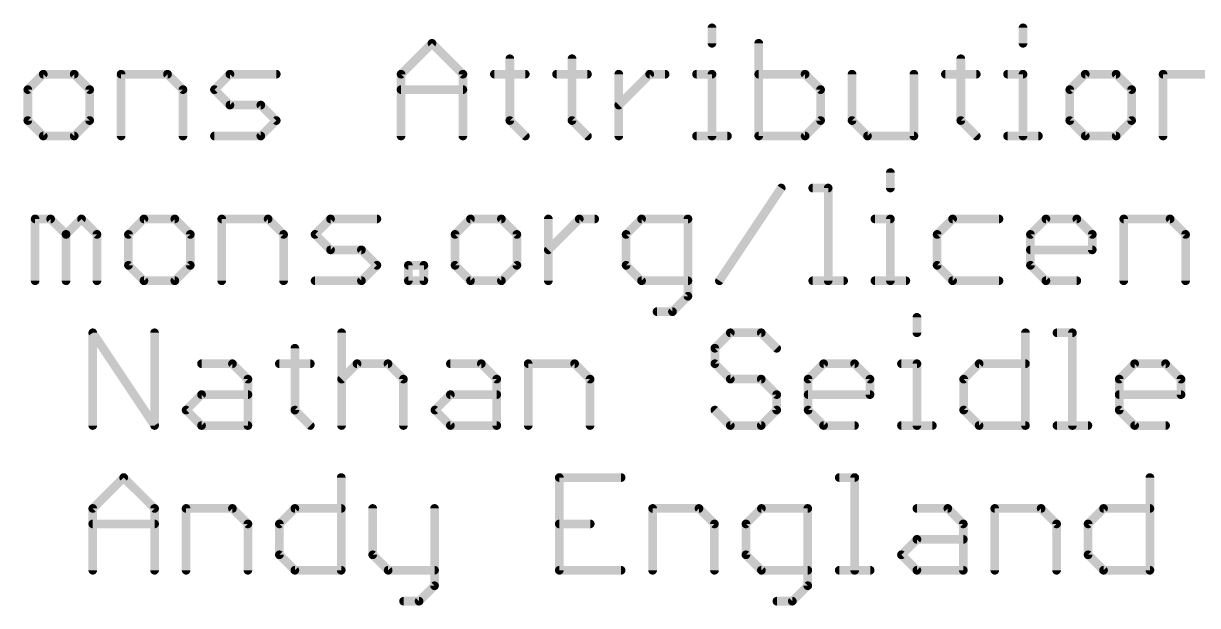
# Model space of a CAD drawing. Extents: x -41 to 66, y -21 to 32.
# Drawn here: x 9.02 to 29.62, y -20.86 to -10.65 of the extents above; entities that cross this region are included whole.
import ezdxf

# ---------------------------------------------------------------- set-up
doc = ezdxf.new("R2010")
doc.units = 0
doc.layers.add('51', color=53, linetype='CONTINUOUS')

msp = doc.modelspace()

# ---------------------------------------------------------------- linework, layer by layer
at = {"layer": '51', "const_width": 0.1524}
for points in [[(21.1007, -10.7256), (21.1007, -10.9968)], [(26.5579, -10.7256), (26.5579, -10.9968)], [(15.6452, -11.5391), (16.1876, -10.9968)], [(16.1876, -10.9968), (16.7299, -11.5391)], [(21.921, -10.9968), (21.921, -12.6238)], [(17.5536, -11.268), (17.5536, -12.3526)], [(18.645, -11.268), (18.645, -12.3526)], [(25.4665, -11.268), (25.4665, -12.3526)], [(9.3678, -11.5391), (9.0966, -11.8103)], [(9.9101, -11.5391), (9.3678, -11.5391)], [(10.1813, -11.8103), (9.9101, -11.5391)], [(10.7338, -12.6238), (10.7338, -11.5391)], [(10.7338, -11.5391), (11.5473, -11.5391)], [(11.5473, -11.5391), (11.8184, -11.8103)], [(12.3709, -11.8103), (12.6421, -11.5391)], [(12.6421, -11.5391), (13.4556, -11.5391)], [(15.6452, -12.6238), (15.6452, -11.5391)], [(16.7299, -11.5391), (16.7299, -12.6238)], [(17.2824, -11.5391), (17.8247, -11.5391)], [(18.3738, -11.5391), (18.9162, -11.5391)], [(19.4653, -12.6238), (19.4653, -11.5391)], [(19.4653, -12.0815), (20.0076, -11.5391)], [(20.0076, -11.5391), (20.2788, -11.5391)], [(20.8296, -11.5391), (21.1007, -11.5391)], [(21.1007, -11.5391), (21.1007, -12.6238)], [(22.7345, -11.5391), (21.921, -11.5391)], [(23.0057, -11.8103), (22.7345, -11.5391)], [(23.5582, -11.5391), (23.5582, -12.3526)], [(24.6428, -12.6238), (24.6428, -11.5391)], [(25.1953, -11.5391), (25.7376, -11.5391)], [(26.2867, -11.5391), (26.5579, -11.5391)], [(26.5579, -11.5391), (26.5579, -12.6238)], [(27.6493, -11.5391), (27.3782, -11.8103)], [(28.1917, -11.5391), (27.6493, -11.5391)], [(28.4628, -11.8103), (28.1917, -11.5391)], [(29.0153, -12.6238), (29.0153, -11.5391)], [(29.0153, -11.5391), (29.8288, -11.5391)], [(9.0966, -11.8103), (9.0966, -12.3526)], [(10.1813, -12.3526), (10.1813, -11.8103)], [(11.8184, -11.8103), (11.8184, -12.6238)], [(12.6421, -12.0815), (12.3709, -11.8103)], [(15.6452, -11.8103), (16.7299, -11.8103)], [(23.0057, -12.3526), (23.0057, -11.8103)], [(27.3782, -11.8103), (27.3782, -12.3526)], [(28.4628, -12.3526), (28.4628, -11.8103)], [(13.1844, -12.0815), (12.6421, -12.0815)], [(13.4556, -12.3526), (13.1844, -12.0815)], [(9.0966, -12.3526), (9.3678, -12.6238)], [(9.9101, -12.6238), (10.1813, -12.3526)], [(13.1844, -12.6238), (13.4556, -12.3526)], [(17.5536, -12.3526), (17.8247, -12.6238)], [(18.645, -12.3526), (18.9162, -12.6238)], [(22.7345, -12.6238), (23.0057, -12.3526)], [(23.5582, -12.3526), (23.8293, -12.6238)], [(25.4665, -12.3526), (25.7376, -12.6238)], [(27.3782, -12.3526), (27.6493, -12.6238)], [(28.1917, -12.6238), (28.4628, -12.3526)], [(9.3678, -12.6238), (9.9101, -12.6238)], [(12.3709, -12.6238), (13.1844, -12.6238)], [(20.8296, -12.6238), (21.3719, -12.6238)], [(21.921, -12.6238), (22.7345, -12.6238)], [(23.8293, -12.6238), (24.6428, -12.6238)], [(26.2867, -12.6238), (26.8291, -12.6238)], [(27.6493, -12.6238), (28.1917, -12.6238)], [(24.2306, -13.2656), (24.2306, -13.5368)], [(21.2308, -15.1638), (22.3155, -13.5368)], [(22.868, -13.5368), (23.1391, -13.5368)], [(23.1391, -13.5368), (23.1391, -15.1638)], [(9.225, -15.1638), (9.225, -14.0791)], [(9.225, -14.0791), (9.4962, -14.0791)], [(9.4962, -14.0791), (9.7673, -14.3503)], [(9.7673, -14.3503), (10.0385, -14.0791)], [(10.0385, -14.0791), (10.3097, -14.3503)], [(11.1333, -14.0791), (10.8622, -14.3503)], [(11.6757, -14.0791), (11.1333, -14.0791)], [(11.9468, -14.3503), (11.6757, -14.0791)], [(12.4993, -15.1638), (12.4993, -14.0791)], [(12.4993, -14.0791), (13.3128, -14.0791)], [(13.3128, -14.0791), (13.584, -14.3503)], [(14.1365, -14.3503), (14.4076, -14.0791)], [(14.4076, -14.0791), (15.2211, -14.0791)], [(16.8634, -14.0791), (16.5922, -14.3503)], [(17.4057, -14.0791), (16.8634, -14.0791)], [(17.6769, -14.3503), (17.4057, -14.0791)], [(18.2294, -15.1638), (18.2294, -14.0791)], [(18.2294, -14.6215), (18.7717, -14.0791)], [(18.7717, -14.0791), (19.0429, -14.0791)], [(19.8648, -14.0791), (19.5937, -14.3503)], [(20.6783, -14.0791), (19.8648, -14.0791)], [(20.6783, -15.435), (20.6783, -14.0791)], [(23.9594, -14.0791), (24.2306, -14.0791)], [(24.2306, -14.0791), (24.2306, -15.1638)], [(25.322, -14.0791), (25.0509, -14.3503)], [(26.1355, -14.0791), (25.322, -14.0791)], [(26.688, -14.3503), (26.9592, -14.0791)], [(26.9592, -14.0791), (27.5015, -14.0791)], [(27.5015, -14.0791), (27.7727, -14.3503)], [(28.3252, -15.1638), (28.3252, -14.0791)], [(28.3252, -14.0791), (29.1387, -14.0791)], [(29.1387, -14.0791), (29.4098, -14.3503)], [(9.7673, -14.3503), (9.7673, -15.1638)], [(10.3097, -14.3503), (10.3097, -15.1638)], [(10.8622, -14.3503), (10.8622, -14.8926)], [(11.9468, -14.8926), (11.9468, -14.3503)], [(13.584, -14.3503), (13.584, -15.1638)], [(14.4076, -14.6215), (14.1365, -14.3503)], [(16.5922, -14.3503), (16.5922, -14.8926)], [(17.6769, -14.8926), (17.6769, -14.3503)], [(19.5937, -14.3503), (19.5937, -14.8926)], [(25.0509, -14.3503), (25.0509, -14.8926)], [(26.688, -14.8926), (26.688, -14.3503)], [(27.7727, -14.3503), (27.7727, -14.6215)], [(29.4098, -14.3503), (29.4098, -15.1638)], [(14.95, -14.6215), (14.4076, -14.6215)], [(15.2211, -14.8926), (14.95, -14.6215)], [(27.7727, -14.6215), (26.688, -14.6215)], [(10.8622, -14.8926), (11.1333, -15.1638)], [(11.6757, -15.1638), (11.9468, -14.8926)], [(14.95, -15.1638), (15.2211, -14.8926)], [(15.7736, -15.1638), (15.7736, -14.8926)], [(15.7736, -14.8926), (16.0448, -14.8926)], [(16.0448, -14.8926), (16.0448, -15.1638)], [(16.5922, -14.8926), (16.8634, -15.1638)], [(17.4057, -15.1638), (17.6769, -14.8926)], [(19.5937, -14.8926), (19.8648, -15.1638)], [(25.0509, -14.8926), (25.322, -15.1638)], [(26.9592, -15.1638), (26.688, -14.8926)], [(11.1333, -15.1638), (11.6757, -15.1638)], [(14.1365, -15.1638), (14.95, -15.1638)], [(16.0448, -15.1638), (15.7736, -15.1638)], [(16.8634, -15.1638), (17.4057, -15.1638)], [(19.8648, -15.1638), (20.6783, -15.1638)], [(22.868, -15.1638), (23.4103, -15.1638)], [(23.9594, -15.1638), (24.5017, -15.1638)], [(25.322, -15.1638), (26.1355, -15.1638)], [(27.5015, -15.1638), (26.9592, -15.1638)], [(20.4072, -15.7061), (20.6783, -15.435)], [(20.136, -15.7061), (20.4072, -15.7061)], [(24.696, -15.8056), (24.696, -16.0768)], [(10.2362, -17.7038), (10.2362, -16.0768)], [(10.2362, -16.0768), (11.3209, -17.7038)], [(11.3209, -17.7038), (11.3209, -16.0768)], [(14.602, -16.0768), (14.602, -17.7038)], [(21.4217, -16.0768), (21.1506, -16.348)], [(21.9641, -16.0768), (21.4217, -16.0768)], [(22.2352, -16.348), (21.9641, -16.0768)], [(26.601, -16.0768), (26.601, -17.7038)], [(27.1535, -16.0768), (27.4246, -16.0768)], [(27.4246, -16.0768), (27.4246, -17.7038)], [(13.7817, -16.348), (13.7817, -17.4326)], [(21.1506, -16.348), (21.1506, -16.6191)], [(12.1445, -16.6191), (12.6868, -16.6191)], [(12.6868, -16.6191), (12.958, -16.8903)], [(13.5105, -16.6191), (14.0528, -16.6191)], [(14.602, -16.8903), (14.8731, -16.6191)], [(14.8731, -16.6191), (15.4154, -16.6191)], [(15.4154, -16.6191), (15.6866, -16.8903)], [(16.5103, -16.6191), (17.0526, -16.6191)], [(17.0526, -16.6191), (17.3238, -16.8903)], [(17.8763, -17.7038), (17.8763, -16.6191)], [(17.8763, -16.6191), (18.6898, -16.6191)], [(18.6898, -16.6191), (18.9609, -16.8903)], [(21.1506, -16.6191), (21.4217, -16.8903)], [(22.7877, -16.8903), (23.0589, -16.6191)], [(23.0589, -16.6191), (23.6012, -16.6191)], [(23.6012, -16.6191), (23.8724, -16.8903)], [(24.4249, -16.6191), (24.696, -16.6191)], [(24.696, -16.6191), (24.696, -17.7038)], [(25.5163, -16.8903), (25.7875, -16.6191)], [(25.7875, -16.6191), (26.601, -16.6191)], [(28.2449, -16.8903), (28.5161, -16.6191)], [(28.5161, -16.6191), (29.0584, -16.6191)], [(29.0584, -16.6191), (29.3296, -16.8903)], [(12.958, -16.8903), (12.958, -17.7038)], [(15.6866, -16.8903), (15.6866, -17.7038)], [(17.3238, -16.8903), (17.3238, -17.7038)], [(18.9609, -16.8903), (18.9609, -17.7038)], [(21.4217, -16.8903), (21.9641, -16.8903)], [(21.9641, -16.8903), (22.2352, -17.1615)], [(22.7877, -17.4326), (22.7877, -16.8903)], [(23.8724, -16.8903), (23.8724, -17.1615)], [(25.5163, -17.4326), (25.5163, -16.8903)], [(28.2449, -17.4326), (28.2449, -16.8903)], [(29.3296, -16.8903), (29.3296, -17.1615)], [(11.8734, -17.4326), (12.1445, -17.1615)], [(12.1445, -17.1615), (12.958, -17.1615)], [(16.2391, -17.4326), (16.5103, -17.1615)], [(16.5103, -17.1615), (17.3238, -17.1615)], [(22.2352, -17.1615), (22.2352, -17.4326)], [(23.8724, -17.1615), (22.7877, -17.1615)], [(29.3296, -17.1615), (28.2449, -17.1615)], [(12.1445, -17.7038), (11.8734, -17.4326)], [(13.7817, -17.4326), (14.0528, -17.7038)], [(16.5103, -17.7038), (16.2391, -17.4326)], [(21.4217, -17.7038), (21.1506, -17.4326)], [(22.2352, -17.4326), (21.9641, -17.7038)], [(23.0589, -17.7038), (22.7877, -17.4326)], [(25.7875, -17.7038), (25.5163, -17.4326)], [(28.5161, -17.7038), (28.2449, -17.4326)], [(12.958, -17.7038), (12.1445, -17.7038)], [(17.3238, -17.7038), (16.5103, -17.7038)], [(21.9641, -17.7038), (21.4217, -17.7038)], [(23.6012, -17.7038), (23.0589, -17.7038)], [(24.4249, -17.7038), (24.9672, -17.7038)], [(26.601, -17.7038), (25.7875, -17.7038)], [(27.1535, -17.7038), (27.6958, -17.7038)], [(29.0584, -17.7038), (28.5161, -17.7038)], [(10.2362, -19.1591), (10.7785, -18.6168)], [(10.7785, -18.6168), (11.3209, -19.1591)], [(14.5952, -18.6168), (14.5952, -20.2438)], [(19.5066, -18.6168), (18.422, -18.6168)], [(18.422, -18.6168), (18.422, -20.2438)], [(23.3335, -18.6168), (23.6046, -18.6168)], [(23.6046, -18.6168), (23.6046, -20.2438)], [(28.7839, -18.6168), (28.7839, -20.2438)], [(10.2362, -20.2438), (10.2362, -19.1591)], [(11.3209, -19.1591), (11.3209, -20.2438)], [(11.8734, -20.2438), (11.8734, -19.1591)], [(11.8734, -19.1591), (12.6868, -19.1591)], [(12.6868, -19.1591), (12.958, -19.4303)], [(13.5105, -19.4303), (13.7817, -19.1591)], [(13.7817, -19.1591), (14.5952, -19.1591)], [(15.1477, -19.1591), (15.1477, -19.9726)], [(16.2323, -19.1591), (16.2323, -20.515)], [(20.0591, -20.2438), (20.0591, -19.1591)], [(20.0591, -19.1591), (20.8726, -19.1591)], [(20.8726, -19.1591), (21.1438, -19.4303)], [(21.9675, -19.1591), (21.6963, -19.4303)], [(22.781, -19.1591), (21.9675, -19.1591)], [(22.781, -20.515), (22.781, -19.1591)], [(24.696, -19.1591), (25.2384, -19.1591)], [(25.2384, -19.1591), (25.5095, -19.4303)], [(26.062, -20.2438), (26.062, -19.1591)], [(26.062, -19.1591), (26.8755, -19.1591)], [(26.8755, -19.1591), (27.1467, -19.4303)], [(27.6992, -19.4303), (27.9704, -19.1591)], [(27.9704, -19.1591), (28.7839, -19.1591)], [(10.2362, -19.4303), (11.3209, -19.4303)], [(12.958, -19.4303), (12.958, -20.2438)], [(13.5105, -19.9726), (13.5105, -19.4303)], [(18.422, -19.4303), (18.9643, -19.4303)], [(21.1438, -19.4303), (21.1438, -20.2438)], [(21.6963, -19.4303), (21.6963, -19.9726)], [(25.5095, -19.4303), (25.5095, -20.2438)], [(27.1467, -19.4303), (27.1467, -20.2438)], [(27.6992, -19.9726), (27.6992, -19.4303)], [(24.4249, -19.9726), (24.696, -19.7015)], [(24.696, -19.7015), (25.5095, -19.7015)], [(13.7817, -20.2438), (13.5105, -19.9726)], [(15.1477, -19.9726), (15.4188, -20.2438)], [(21.6963, -19.9726), (21.9675, -20.2438)], [(24.696, -20.2438), (24.4249, -19.9726)], [(27.9704, -20.2438), (27.6992, -19.9726)], [(14.5952, -20.2438), (13.7817, -20.2438)], [(15.4188, -20.2438), (16.2323, -20.2438)], [(18.422, -20.2438), (19.5066, -20.2438)], [(21.9675, -20.2438), (22.781, -20.2438)], [(23.3335, -20.2438), (23.8758, -20.2438)], [(25.5095, -20.2438), (24.696, -20.2438)], [(28.7839, -20.2438), (27.9704, -20.2438)], [(16.2323, -20.515), (15.9612, -20.7861)], [(22.5098, -20.7861), (22.781, -20.515)], [(15.9612, -20.7861), (15.69, -20.7861)], [(22.2386, -20.7861), (22.5098, -20.7861)]]:
    msp.add_lwpolyline(points, dxfattribs=at)
at = {"layer": '51', "const_width": 0.0762}
for points in [[(21.1388, -10.7256, 1), (21.0626, -10.7256)], [(26.596, -10.7256, 1), (26.5198, -10.7256)], [(16.2145, -10.9699, 1), (16.1606, -11.0238)], [(16.2145, -11.0238, 1), (16.1606, -10.9699)], [(21.0626, -10.9968, 1), (21.1388, -10.9968)], [(21.9591, -10.9968, 1), (21.8829, -10.9968)], [(26.5198, -10.9968, 1), (26.596, -10.9968)], [(17.5917, -11.268, 1), (17.5155, -11.268)], [(18.6831, -11.268, 1), (18.6069, -11.268)], [(25.5046, -11.268, 1), (25.4284, -11.268)], [(9.3678, -11.501, 1), (9.3678, -11.5772)], [(9.3947, -11.5661, 1), (9.3408, -11.5122)], [(9.937, -11.5122, 1), (9.8832, -11.5661)], [(9.9101, -11.5772, 1), (9.9101, -11.501)], [(10.7719, -11.5391, 1), (10.6957, -11.5391)], [(10.7338, -11.501, 1), (10.7338, -11.5772)], [(11.5742, -11.5122, 1), (11.5203, -11.5661)], [(11.5473, -11.5772, 1), (11.5473, -11.501)], [(12.6421, -11.501, 1), (12.6421, -11.5772)], [(12.669, -11.5661, 1), (12.6151, -11.5122)], [(13.4556, -11.5772, 1), (13.4556, -11.501)], [(15.6833, -11.5391, 1), (15.6071, -11.5391)], [(15.6183, -11.5122, 1), (15.6722, -11.5661)], [(16.768, -11.5391, 1), (16.6918, -11.5391)], [(16.7029, -11.5661, 1), (16.7568, -11.5122)], [(17.2824, -11.501, 1), (17.2824, -11.5772)], [(17.8247, -11.5772, 1), (17.8247, -11.501)], [(18.3738, -11.501, 1), (18.3738, -11.5772)], [(18.9162, -11.5772, 1), (18.9162, -11.501)], [(19.5034, -11.5391, 1), (19.4272, -11.5391)], [(20.0076, -11.501, 1), (20.0076, -11.5772)], [(20.0345, -11.5661, 1), (19.9806, -11.5122)], [(20.2788, -11.5772, 1), (20.2788, -11.501)], [(20.8296, -11.501, 1), (20.8296, -11.5772)], [(21.1388, -11.5391, 1), (21.0626, -11.5391)], [(21.1007, -11.5772, 1), (21.1007, -11.501)], [(21.921, -11.501, 1), (21.921, -11.5772)], [(22.7614, -11.5122, 1), (22.7075, -11.5661)], [(22.7345, -11.5772, 1), (22.7345, -11.501)], [(23.5963, -11.5391, 1), (23.5201, -11.5391)], [(24.6809, -11.5391, 1), (24.6047, -11.5391)], [(25.1953, -11.501, 1), (25.1953, -11.5772)], [(25.7376, -11.5772, 1), (25.7376, -11.501)], [(26.2867, -11.501, 1), (26.2867, -11.5772)], [(26.596, -11.5391, 1), (26.5198, -11.5391)], [(26.5579, -11.5772, 1), (26.5579, -11.501)], [(27.6493, -11.501, 1), (27.6493, -11.5772)], [(27.6763, -11.5661, 1), (27.6224, -11.5122)], [(28.2186, -11.5122, 1), (28.1647, -11.5661)], [(28.1917, -11.5772, 1), (28.1917, -11.501)], [(29.0534, -11.5391, 1), (28.9772, -11.5391)], [(29.0153, -11.501, 1), (29.0153, -11.5772)], [(9.1347, -11.8103, 1), (9.0585, -11.8103)], [(10.2194, -11.8103, 1), (10.1432, -11.8103)], [(11.8565, -11.8103, 1), (11.7803, -11.8103)], [(12.3979, -11.7834, 1), (12.344, -11.8372)], [(15.6452, -11.7722, 1), (15.6452, -11.8484)], [(16.7299, -11.8484, 1), (16.7299, -11.7722)], [(23.0438, -11.8103, 1), (22.9676, -11.8103)], [(27.4163, -11.8103, 1), (27.3401, -11.8103)], [(28.5009, -11.8103, 1), (28.4247, -11.8103)], [(9.0697, -11.7834, 1), (9.1235, -11.8372)], [(10.1543, -11.8372, 1), (10.2082, -11.7834)], [(11.7915, -11.8372, 1), (11.8454, -11.7834)], [(12.344, -11.7834, 1), (12.3979, -11.8372)], [(22.9787, -11.8372, 1), (23.0326, -11.7834)], [(27.3512, -11.7834, 1), (27.4051, -11.8372)], [(28.4359, -11.8372, 1), (28.4898, -11.7834)], [(12.6421, -12.0434, 1), (12.6421, -12.1196)], [(12.6151, -12.1084, 1), (12.669, -12.0545)], [(13.2114, -12.0545, 1), (13.1575, -12.1084)], [(13.1844, -12.1196, 1), (13.1844, -12.0434)], [(19.4383, -12.0545, 1), (19.4922, -12.1084)], [(9.1235, -12.3257, 1), (9.0697, -12.3796)], [(9.0585, -12.3526, 1), (9.1347, -12.3526)], [(10.1432, -12.3526, 1), (10.2194, -12.3526)], [(10.2082, -12.3796, 1), (10.1543, -12.3257)], [(13.4825, -12.3796, 1), (13.4286, -12.3257)], [(13.4286, -12.3796, 1), (13.4825, -12.3257)], [(17.5805, -12.3257, 1), (17.5266, -12.3796)], [(17.5155, -12.3526, 1), (17.5917, -12.3526)], [(18.6719, -12.3257, 1), (18.618, -12.3796)], [(18.6069, -12.3526, 1), (18.6831, -12.3526)], [(22.9676, -12.3526, 1), (23.0438, -12.3526)], [(23.0326, -12.3796, 1), (22.9787, -12.3257)], [(23.5851, -12.3257, 1), (23.5312, -12.3796)], [(23.5201, -12.3526, 1), (23.5963, -12.3526)], [(25.4934, -12.3257, 1), (25.4395, -12.3796)], [(25.4284, -12.3526, 1), (25.5046, -12.3526)], [(27.4051, -12.3257, 1), (27.3512, -12.3796)], [(27.3401, -12.3526, 1), (27.4163, -12.3526)], [(28.4247, -12.3526, 1), (28.5009, -12.3526)], [(28.4898, -12.3796, 1), (28.4359, -12.3257)], [(9.3678, -12.5857, 1), (9.3678, -12.6619)], [(9.3408, -12.6507, 1), (9.3947, -12.5969)], [(9.8832, -12.5969, 1), (9.937, -12.6507)], [(9.9101, -12.6619, 1), (9.9101, -12.5857)], [(12.3709, -12.5857, 1), (12.3709, -12.6619)], [(13.1575, -12.5969, 1), (13.2114, -12.6507)], [(13.1844, -12.6619, 1), (13.1844, -12.5857)], [(17.7978, -12.6507, 1), (17.8517, -12.5969)], [(18.8892, -12.6507, 1), (18.9431, -12.5969)], [(20.8296, -12.5857, 1), (20.8296, -12.6619)], [(21.3719, -12.6619, 1), (21.3719, -12.5857)], [(21.921, -12.5857, 1), (21.921, -12.6619)], [(22.7076, -12.5969, 1), (22.7614, -12.6507)], [(22.7345, -12.6619, 1), (22.7345, -12.5857)], [(23.8293, -12.5857, 1), (23.8293, -12.6619)], [(23.8024, -12.6507, 1), (23.8563, -12.5969)], [(24.6428, -12.6619, 1), (24.6428, -12.5857)], [(25.7107, -12.6507, 1), (25.7646, -12.5969)], [(26.2867, -12.5857, 1), (26.2867, -12.6619)], [(26.8291, -12.6619, 1), (26.8291, -12.5857)], [(27.6493, -12.5857, 1), (27.6493, -12.6619)], [(27.6224, -12.6507, 1), (27.6763, -12.5969)], [(28.1647, -12.5969, 1), (28.2186, -12.6507)], [(28.1917, -12.6619, 1), (28.1917, -12.5857)], [(10.6957, -12.6238, 1), (10.7719, -12.6238)], [(11.7803, -12.6238, 1), (11.8565, -12.6238)], [(15.6071, -12.6238, 1), (15.6833, -12.6238)], [(16.6918, -12.6238, 1), (16.768, -12.6238)], [(19.4272, -12.6238, 1), (19.5034, -12.6238)], [(21.0626, -12.6238, 1), (21.1388, -12.6238)], [(21.8829, -12.6238, 1), (21.9591, -12.6238)], [(24.6047, -12.6238, 1), (24.6809, -12.6238)], [(26.5198, -12.6238, 1), (26.596, -12.6238)], [(28.9772, -12.6238, 1), (29.0534, -12.6238)], [(24.2687, -13.2656, 1), (24.1925, -13.2656)], [(22.3472, -13.5579, 1), (22.2838, -13.5157)], [(22.868, -13.4987, 1), (22.868, -13.5749)], [(23.1772, -13.5368, 1), (23.101, -13.5368)], [(23.1391, -13.5749, 1), (23.1391, -13.4987)], [(24.1925, -13.5368, 1), (24.2687, -13.5368)], [(9.2631, -14.0791, 1), (9.1869, -14.0791)], [(9.225, -14.041, 1), (9.225, -14.1172)], [(9.5231, -14.0522, 1), (9.4692, -14.1061)], [(9.4962, -14.1172, 1), (9.4962, -14.041)], [(10.0654, -14.0522, 1), (10.0116, -14.1061)], [(10.0654, -14.1061, 1), (10.0116, -14.0522)], [(11.1333, -14.041, 1), (11.1333, -14.1172)], [(11.1603, -14.1061, 1), (11.1064, -14.0522)], [(11.7026, -14.0522, 1), (11.6487, -14.1061)], [(11.6757, -14.1172, 1), (11.6757, -14.041)], [(12.5374, -14.0791, 1), (12.4612, -14.0791)], [(12.4993, -14.041, 1), (12.4993, -14.1172)], [(13.3398, -14.0522, 1), (13.2859, -14.1061)], [(13.3128, -14.1172, 1), (13.3128, -14.041)], [(14.4076, -14.041, 1), (14.4076, -14.1172)], [(14.4346, -14.1061, 1), (14.3807, -14.0522)], [(15.2211, -14.1172, 1), (15.2211, -14.041)], [(16.8634, -14.041, 1), (16.8634, -14.1172)], [(16.8903, -14.1061, 1), (16.8364, -14.0522)], [(17.4327, -14.0522, 1), (17.3788, -14.1061)], [(17.4057, -14.1172, 1), (17.4057, -14.041)], [(18.2675, -14.0791, 1), (18.1913, -14.0791)], [(18.7717, -14.041, 1), (18.7717, -14.1172)], [(18.7986, -14.1061, 1), (18.7448, -14.0522)], [(19.0429, -14.1172, 1), (19.0429, -14.041)], [(19.8648, -14.041, 1), (19.8648, -14.1172)], [(19.8918, -14.1061, 1), (19.8379, -14.0522)], [(20.7164, -14.0791, 1), (20.6402, -14.0791)], [(20.6783, -14.1172, 1), (20.6783, -14.041)], [(23.9594, -14.041, 1), (23.9594, -14.1172)], [(24.2687, -14.0791, 1), (24.1925, -14.0791)], [(24.2306, -14.1172, 1), (24.2306, -14.041)], [(25.322, -14.041, 1), (25.322, -14.1172)], [(25.349, -14.1061, 1), (25.2951, -14.0522)], [(26.1355, -14.1172, 1), (26.1355, -14.041)], [(26.9592, -14.041, 1), (26.9592, -14.1172)], [(26.9861, -14.1061, 1), (26.9322, -14.0522)], [(27.5284, -14.0522, 1), (27.4746, -14.1061)], [(27.5015, -14.1172, 1), (27.5015, -14.041)], [(28.3633, -14.0791, 1), (28.2871, -14.0791)], [(28.3252, -14.041, 1), (28.3252, -14.1172)], [(29.1656, -14.0522, 1), (29.1117, -14.1061)], [(29.1387, -14.1172, 1), (29.1387, -14.041)], [(9.8054, -14.3503, 1), (9.7292, -14.3503)], [(9.7404, -14.3234, 1), (9.7943, -14.3772)], [(9.7404, -14.3772, 1), (9.7943, -14.3234)], [(10.3478, -14.3503, 1), (10.2716, -14.3503)], [(10.2827, -14.3772, 1), (10.3366, -14.3234)], [(10.9003, -14.3503, 1), (10.8241, -14.3503)], [(10.8352, -14.3234, 1), (10.8891, -14.3772)], [(11.9849, -14.3503, 1), (11.9087, -14.3503)], [(11.9199, -14.3772, 1), (11.9738, -14.3234)], [(13.6221, -14.3503, 1), (13.5459, -14.3503)], [(13.557, -14.3772, 1), (13.6109, -14.3234)], [(14.1634, -14.3234, 1), (14.1095, -14.3772)], [(14.1095, -14.3234, 1), (14.1634, -14.3772)], [(16.6303, -14.3503, 1), (16.5541, -14.3503)], [(16.5653, -14.3234, 1), (16.6192, -14.3772)], [(17.715, -14.3503, 1), (17.6388, -14.3503)], [(17.6499, -14.3772, 1), (17.7038, -14.3234)], [(19.6318, -14.3503, 1), (19.5556, -14.3503)], [(19.5667, -14.3234, 1), (19.6206, -14.3772)], [(25.089, -14.3503, 1), (25.0128, -14.3503)], [(25.0239, -14.3234, 1), (25.0778, -14.3772)], [(26.7261, -14.3503, 1), (26.6499, -14.3503)], [(26.6611, -14.3234, 1), (26.715, -14.3772)], [(27.8108, -14.3503, 1), (27.7346, -14.3503)], [(27.7457, -14.3772, 1), (27.7996, -14.3234)], [(29.4479, -14.3503, 1), (29.3717, -14.3503)], [(29.3829, -14.3772, 1), (29.4368, -14.3234)], [(14.4076, -14.5834, 1), (14.4076, -14.6596)], [(14.3807, -14.6484, 1), (14.4346, -14.5945)], [(14.9769, -14.5945, 1), (14.923, -14.6484)], [(14.95, -14.6596, 1), (14.95, -14.5834)], [(18.2024, -14.5945, 1), (18.2563, -14.6484)], [(26.688, -14.5834, 1), (26.688, -14.6596)], [(27.7346, -14.6215, 1), (27.8108, -14.6215)], [(27.7727, -14.6596, 1), (27.7727, -14.5834)], [(10.8891, -14.8657, 1), (10.8352, -14.9196)], [(11.9738, -14.9196, 1), (11.9199, -14.8657)], [(15.2481, -14.9196, 1), (15.1942, -14.8657)], [(15.1942, -14.9196, 1), (15.2481, -14.8657)], [(15.8117, -14.8926, 1), (15.7355, -14.8926)], [(15.7736, -14.8545, 1), (15.7736, -14.9307)], [(16.0829, -14.8926, 1), (16.0067, -14.8926)], [(16.0448, -14.9307, 1), (16.0448, -14.8545)], [(16.6192, -14.8657, 1), (16.5653, -14.9196)], [(17.7038, -14.9196, 1), (17.6499, -14.8657)], [(19.6206, -14.8657, 1), (19.5667, -14.9196)], [(25.0778, -14.8657, 1), (25.0239, -14.9196)], [(26.715, -14.8657, 1), (26.6611, -14.9196)], [(10.8241, -14.8926, 1), (10.9003, -14.8926)], [(11.9087, -14.8926, 1), (11.9849, -14.8926)], [(16.5541, -14.8926, 1), (16.6303, -14.8926)], [(17.6388, -14.8926, 1), (17.715, -14.8926)], [(19.5556, -14.8926, 1), (19.6318, -14.8926)], [(25.0128, -14.8926, 1), (25.089, -14.8926)], [(26.6499, -14.8926, 1), (26.7261, -14.8926)], [(9.1869, -15.1638, 1), (9.2631, -15.1638)], [(9.7292, -15.1638, 1), (9.8054, -15.1638)], [(10.2716, -15.1638, 1), (10.3478, -15.1638)], [(11.1333, -15.1257, 1), (11.1333, -15.2019)], [(11.1064, -15.1907, 1), (11.1603, -15.1369)], [(11.6487, -15.1369, 1), (11.7026, -15.1907)], [(11.6757, -15.2019, 1), (11.6757, -15.1257)], [(12.4612, -15.1638, 1), (12.5374, -15.1638)], [(13.5459, -15.1638, 1), (13.6221, -15.1638)], [(14.1365, -15.1257, 1), (14.1365, -15.2019)], [(14.923, -15.1369, 1), (14.9769, -15.1907)], [(14.95, -15.2019, 1), (14.95, -15.1257)], [(15.7736, -15.1257, 1), (15.7736, -15.2019)], [(15.7355, -15.1638, 1), (15.8117, -15.1638)], [(16.0067, -15.1638, 1), (16.0829, -15.1638)], [(16.0448, -15.2019, 1), (16.0448, -15.1257)], [(16.8634, -15.1257, 1), (16.8634, -15.2019)], [(16.8364, -15.1907, 1), (16.8903, -15.1369)], [(17.3788, -15.1369, 1), (17.4326, -15.1907)], [(17.4057, -15.2019, 1), (17.4057, -15.1257)], [(18.1913, -15.1638, 1), (18.2675, -15.1638)], [(19.8648, -15.1257, 1), (19.8648, -15.2019)], [(19.8379, -15.1907, 1), (19.8918, -15.1369)], [(20.6783, -15.2019, 1), (20.6783, -15.1257)], [(21.1991, -15.1427, 1), (21.2625, -15.1849)], [(22.868, -15.1257, 1), (22.868, -15.2019)], [(23.101, -15.1638, 1), (23.1772, -15.1638)], [(23.4103, -15.2019, 1), (23.4103, -15.1257)], [(23.9594, -15.1257, 1), (23.9594, -15.2019)], [(24.1925, -15.1638, 1), (24.2687, -15.1638)], [(24.5017, -15.2019, 1), (24.5017, -15.1257)], [(25.322, -15.1257, 1), (25.322, -15.2019)], [(25.2951, -15.1907, 1), (25.349, -15.1369)], [(26.1355, -15.2019, 1), (26.1355, -15.1257)], [(26.9592, -15.1257, 1), (26.9592, -15.2019)], [(26.9322, -15.1907, 1), (26.9861, -15.1369)], [(27.5015, -15.2019, 1), (27.5015, -15.1257)], [(28.2871, -15.1638, 1), (28.3633, -15.1638)], [(29.3717, -15.1638, 1), (29.4479, -15.1638)], [(20.6402, -15.435, 1), (20.7164, -15.435)], [(20.7053, -15.4619, 1), (20.6514, -15.408)], [(20.136, -15.668, 1), (20.136, -15.7442)], [(20.3802, -15.6792, 1), (20.4341, -15.7331)], [(20.4072, -15.7442, 1), (20.4072, -15.668)], [(24.7341, -15.8056, 1), (24.6579, -15.8056)], [(10.2743, -16.0768, 1), (10.1981, -16.0768)], [(10.2679, -16.0557, 1), (10.2045, -16.0979)], [(11.359, -16.0768, 1), (11.2828, -16.0768)], [(14.6401, -16.0768, 1), (14.5639, -16.0768)], [(21.4217, -16.0387, 1), (21.4217, -16.1149)], [(21.4487, -16.1038, 1), (21.3948, -16.0499)], [(21.991, -16.0499, 1), (21.9371, -16.1038)], [(21.9641, -16.1149, 1), (21.9641, -16.0387)], [(24.6579, -16.0768, 1), (24.7341, -16.0768)], [(26.6391, -16.0768, 1), (26.5629, -16.0768)], [(27.1535, -16.0387, 1), (27.1535, -16.1149)], [(27.4627, -16.0768, 1), (27.3865, -16.0768)], [(27.4246, -16.1149, 1), (27.4246, -16.0387)], [(13.8198, -16.348, 1), (13.7436, -16.348)], [(21.1887, -16.348, 1), (21.1125, -16.348)], [(21.1236, -16.321, 1), (21.1775, -16.3749)], [(22.2083, -16.3749, 1), (22.2622, -16.321)], [(12.1445, -16.581, 1), (12.1445, -16.6572)], [(12.7138, -16.5922, 1), (12.6599, -16.6461)], [(12.6868, -16.6572, 1), (12.6868, -16.581)], [(13.5105, -16.581, 1), (13.5105, -16.6572)], [(14.0528, -16.6572, 1), (14.0528, -16.581)], [(14.8731, -16.581, 1), (14.8731, -16.6572)], [(14.9001, -16.6461, 1), (14.8462, -16.5922)], [(15.4424, -16.5922, 1), (15.3885, -16.6461)], [(15.4154, -16.6572, 1), (15.4154, -16.581)], [(16.5103, -16.581, 1), (16.5103, -16.6572)], [(17.0795, -16.5922, 1), (17.0257, -16.6461)], [(17.0526, -16.6572, 1), (17.0526, -16.581)], [(17.9144, -16.6191, 1), (17.8382, -16.6191)], [(17.8763, -16.581, 1), (17.8763, -16.6572)], [(18.7167, -16.5922, 1), (18.6628, -16.6461)], [(18.6898, -16.6572, 1), (18.6898, -16.581)], [(21.1775, -16.5922, 1), (21.1236, -16.6461)], [(21.1125, -16.6191, 1), (21.1887, -16.6191)], [(23.0589, -16.581, 1), (23.0589, -16.6572)], [(23.0858, -16.6461, 1), (23.032, -16.5922)], [(23.6282, -16.5922, 1), (23.5743, -16.6461)], [(23.6012, -16.6572, 1), (23.6012, -16.581)], [(24.4249, -16.581, 1), (24.4249, -16.6572)], [(24.7341, -16.6191, 1), (24.6579, -16.6191)], [(24.696, -16.6572, 1), (24.696, -16.581)], [(25.7875, -16.581, 1), (25.7875, -16.6572)], [(25.8144, -16.6461, 1), (25.7605, -16.5922)], [(26.601, -16.6572, 1), (26.601, -16.581)], [(28.5161, -16.581, 1), (28.5161, -16.6572)], [(28.543, -16.6461, 1), (28.4891, -16.5922)], [(29.0854, -16.5922, 1), (29.0315, -16.6461)], [(29.0584, -16.6572, 1), (29.0584, -16.581)], [(12.9961, -16.8903, 1), (12.9199, -16.8903)], [(12.9311, -16.9172, 1), (12.985, -16.8634)], [(14.575, -16.8634, 1), (14.6289, -16.9172)], [(15.7247, -16.8903, 1), (15.6485, -16.8903)], [(15.6597, -16.9172, 1), (15.7136, -16.8634)], [(17.3619, -16.8903, 1), (17.2857, -16.8903)], [(17.2968, -16.9172, 1), (17.3507, -16.8634)], [(18.999, -16.8903, 1), (18.9228, -16.8903)], [(18.934, -16.9172, 1), (18.9879, -16.8634)], [(21.4217, -16.8522, 1), (21.4217, -16.9284)], [(21.3948, -16.9172, 1), (21.4487, -16.8634)], [(21.991, -16.8634, 1), (21.9371, -16.9172)], [(21.9641, -16.9284, 1), (21.9641, -16.8522)], [(22.8258, -16.8903, 1), (22.7496, -16.8903)], [(22.7608, -16.8634, 1), (22.8147, -16.9172)], [(23.9105, -16.8903, 1), (23.8343, -16.8903)], [(23.8454, -16.9172, 1), (23.8993, -16.8634)], [(25.5544, -16.8903, 1), (25.4782, -16.8903)], [(25.4894, -16.8634, 1), (25.5433, -16.9172)], [(28.283, -16.8903, 1), (28.2068, -16.8903)], [(28.218, -16.8634, 1), (28.2719, -16.9172)], [(29.3677, -16.8903, 1), (29.2915, -16.8903)], [(29.3026, -16.9172, 1), (29.3565, -16.8634)], [(12.1445, -17.1234, 1), (12.1445, -17.1996)], [(12.1715, -17.1884, 1), (12.1176, -17.1345)], [(12.958, -17.1996, 1), (12.958, -17.1234)], [(16.5103, -17.1234, 1), (16.5103, -17.1996)], [(16.5372, -17.1884, 1), (16.4833, -17.1345)], [(17.3238, -17.1996, 1), (17.3238, -17.1234)], [(22.2733, -17.1615, 1), (22.1971, -17.1615)], [(22.2083, -17.1884, 1), (22.2622, -17.1345)], [(22.7877, -17.1234, 1), (22.7877, -17.1996)], [(23.8724, -17.1996, 1), (23.8724, -17.1234)], [(28.2449, -17.1234, 1), (28.2449, -17.1996)], [(29.3296, -17.1996, 1), (29.3296, -17.1234)], [(23.8343, -17.1615, 1), (23.9105, -17.1615)], [(29.2915, -17.1615, 1), (29.3677, -17.1615)], [(11.9003, -17.4057, 1), (11.8464, -17.4596)], [(11.8464, -17.4057, 1), (11.9003, -17.4596)], [(13.8086, -17.4057, 1), (13.7547, -17.4596)], [(13.7436, -17.4326, 1), (13.8198, -17.4326)], [(16.266, -17.4057, 1), (16.2122, -17.4596)], [(16.2122, -17.4057, 1), (16.266, -17.4596)], [(21.1775, -17.4057, 1), (21.1236, -17.4596)], [(22.1971, -17.4326, 1), (22.2733, -17.4326)], [(22.2622, -17.4596, 1), (22.2083, -17.4057)], [(22.8147, -17.4057, 1), (22.7608, -17.4596)], [(22.7496, -17.4326, 1), (22.8258, -17.4326)], [(25.5433, -17.4057, 1), (25.4894, -17.4596)], [(25.4782, -17.4326, 1), (25.5544, -17.4326)], [(28.2719, -17.4057, 1), (28.218, -17.4596)], [(28.2068, -17.4326, 1), (28.283, -17.4326)], [(10.1981, -17.7038, 1), (10.2743, -17.7038)], [(11.2828, -17.7038, 1), (11.359, -17.7038)], [(11.2892, -17.7249, 1), (11.3526, -17.6827)], [(12.1445, -17.6657, 1), (12.1445, -17.7419)], [(12.1176, -17.7307, 1), (12.1715, -17.6769)], [(12.9199, -17.7038, 1), (12.9961, -17.7038)], [(12.958, -17.7419, 1), (12.958, -17.6657)], [(14.0259, -17.7307, 1), (14.0798, -17.6769)], [(14.5639, -17.7038, 1), (14.6401, -17.7038)], [(15.6485, -17.7038, 1), (15.7247, -17.7038)], [(16.5103, -17.6657, 1), (16.5103, -17.7419)], [(16.4833, -17.7307, 1), (16.5372, -17.6769)], [(17.2857, -17.7038, 1), (17.3619, -17.7038)], [(17.3238, -17.7419, 1), (17.3238, -17.6657)], [(17.8382, -17.7038, 1), (17.9144, -17.7038)], [(18.9228, -17.7038, 1), (18.999, -17.7038)], [(21.4217, -17.6657, 1), (21.4217, -17.7419)], [(21.3948, -17.7307, 1), (21.4487, -17.6769)], [(21.9371, -17.6769, 1), (21.991, -17.7307)], [(21.9641, -17.7419, 1), (21.9641, -17.6657)], [(23.0589, -17.6657, 1), (23.0589, -17.7419)], [(23.032, -17.7307, 1), (23.0858, -17.6769)], [(23.6012, -17.7419, 1), (23.6012, -17.6657)], [(24.4249, -17.6657, 1), (24.4249, -17.7419)], [(24.6579, -17.7038, 1), (24.7341, -17.7038)], [(24.9672, -17.7419, 1), (24.9672, -17.6657)], [(25.7875, -17.6657, 1), (25.7875, -17.7419)], [(25.7605, -17.7307, 1), (25.8144, -17.6769)], [(26.5629, -17.7038, 1), (26.6391, -17.7038)], [(26.601, -17.7419, 1), (26.601, -17.6657)], [(27.1535, -17.6657, 1), (27.1535, -17.7419)], [(27.3865, -17.7038, 1), (27.4627, -17.7038)], [(27.6958, -17.7419, 1), (27.6958, -17.6657)], [(28.5161, -17.6657, 1), (28.5161, -17.7419)], [(28.4891, -17.7307, 1), (28.543, -17.6769)], [(29.0584, -17.7419, 1), (29.0584, -17.6657)], [(10.8055, -18.5899, 1), (10.7516, -18.6438)], [(10.8055, -18.6438, 1), (10.7516, -18.5899)], [(14.6333, -18.6168, 1), (14.5571, -18.6168)], [(18.422, -18.5787, 1), (18.422, -18.6549)], [(18.4601, -18.6168, 1), (18.3839, -18.6168)], [(19.5066, -18.6549, 1), (19.5066, -18.5787)], [(23.3335, -18.5787, 1), (23.3335, -18.6549)], [(23.6427, -18.6168, 1), (23.5665, -18.6168)], [(23.6046, -18.6549, 1), (23.6046, -18.5787)], [(28.822, -18.6168, 1), (28.7458, -18.6168)], [(10.2743, -19.1591, 1), (10.1981, -19.1591)], [(10.2093, -19.1322, 1), (10.2631, -19.1861)], [(11.359, -19.1591, 1), (11.2828, -19.1591)], [(11.2939, -19.1861, 1), (11.3478, -19.1322)], [(11.9115, -19.1591, 1), (11.8353, -19.1591)], [(11.8734, -19.121, 1), (11.8734, -19.1972)], [(12.7138, -19.1322, 1), (12.6599, -19.1861)], [(12.6868, -19.1972, 1), (12.6868, -19.121)], [(13.7817, -19.121, 1), (13.7817, -19.1972)], [(13.8086, -19.1861, 1), (13.7547, -19.1322)], [(14.5952, -19.1972, 1), (14.5952, -19.121)], [(15.1858, -19.1591, 1), (15.1096, -19.1591)], [(16.2704, -19.1591, 1), (16.1942, -19.1591)], [(20.0972, -19.1591, 1), (20.021, -19.1591)], [(20.0591, -19.121, 1), (20.0591, -19.1972)], [(20.8996, -19.1322, 1), (20.8457, -19.1861)], [(20.8726, -19.1972, 1), (20.8726, -19.121)], [(21.9675, -19.121, 1), (21.9675, -19.1972)], [(21.9944, -19.1861, 1), (21.9405, -19.1322)], [(22.8191, -19.1591, 1), (22.7429, -19.1591)], [(22.781, -19.1972, 1), (22.781, -19.121)], [(24.696, -19.121, 1), (24.696, -19.1972)], [(25.2653, -19.1322, 1), (25.2114, -19.1861)], [(25.2384, -19.1972, 1), (25.2384, -19.121)], [(26.1001, -19.1591, 1), (26.0239, -19.1591)], [(26.062, -19.121, 1), (26.062, -19.1972)], [(26.9025, -19.1322, 1), (26.8486, -19.1861)], [(26.8755, -19.1972, 1), (26.8755, -19.121)], [(27.9704, -19.121, 1), (27.9704, -19.1972)], [(27.9973, -19.1861, 1), (27.9434, -19.1322)], [(28.7839, -19.1972, 1), (28.7839, -19.121)], [(10.2362, -19.3922, 1), (10.2362, -19.4684)], [(11.3209, -19.4684, 1), (11.3209, -19.3922)], [(12.9961, -19.4303, 1), (12.9199, -19.4303)], [(13.5486, -19.4303, 1), (13.4724, -19.4303)], [(18.422, -19.3922, 1), (18.422, -19.4684)], [(18.9643, -19.4684, 1), (18.9643, -19.3922)], [(21.1819, -19.4303, 1), (21.1057, -19.4303)], [(21.7344, -19.4303, 1), (21.6582, -19.4303)], [(25.5476, -19.4303, 1), (25.4714, -19.4303)], [(27.1848, -19.4303, 1), (27.1086, -19.4303)], [(27.7373, -19.4303, 1), (27.6611, -19.4303)], [(12.9311, -19.4572, 1), (12.985, -19.4034)], [(13.4836, -19.4034, 1), (13.5375, -19.4572)], [(21.1169, -19.4572, 1), (21.1707, -19.4034)], [(21.6694, -19.4034, 1), (21.7232, -19.4572)], [(25.4826, -19.4572, 1), (25.5365, -19.4034)], [(27.1198, -19.4572, 1), (27.1736, -19.4034)], [(27.6723, -19.4034, 1), (27.7261, -19.4572)], [(24.696, -19.6634, 1), (24.696, -19.7396)], [(24.723, -19.7284, 1), (24.6691, -19.6745)], [(25.5095, -19.7396, 1), (25.5095, -19.6634)], [(13.5375, -19.9457, 1), (13.4836, -19.9996)], [(13.4724, -19.9726, 1), (13.5486, -19.9726)], [(15.1746, -19.9457, 1), (15.1207, -19.9996)], [(15.1096, -19.9726, 1), (15.1858, -19.9726)], [(21.7232, -19.9457, 1), (21.6694, -19.9996)], [(21.6582, -19.9726, 1), (21.7344, -19.9726)], [(24.4518, -19.9457, 1), (24.3979, -19.9996)], [(24.3979, -19.9457, 1), (24.4518, -19.9996)], [(27.7261, -19.9457, 1), (27.6723, -19.9996)], [(27.6611, -19.9726, 1), (27.7373, -19.9726)], [(13.7817, -20.2057, 1), (13.7817, -20.2819)], [(13.7547, -20.2707, 1), (13.8086, -20.2169)], [(14.5952, -20.2819, 1), (14.5952, -20.2057)], [(15.4188, -20.2057, 1), (15.4188, -20.2819)], [(15.3919, -20.2707, 1), (15.4458, -20.2169)], [(16.2323, -20.2819, 1), (16.2323, -20.2057)], [(18.422, -20.2057, 1), (18.422, -20.2819)], [(19.5066, -20.2819, 1), (19.5066, -20.2057)], [(21.9675, -20.2057, 1), (21.9675, -20.2819)], [(21.9405, -20.2707, 1), (21.9944, -20.2169)], [(22.781, -20.2819, 1), (22.781, -20.2057)], [(23.3335, -20.2057, 1), (23.3335, -20.2819)], [(23.8758, -20.2819, 1), (23.8758, -20.2057)], [(24.696, -20.2057, 1), (24.696, -20.2819)], [(24.6691, -20.2707, 1), (24.723, -20.2169)], [(25.5095, -20.2819, 1), (25.5095, -20.2057)], [(27.9704, -20.2057, 1), (27.9704, -20.2819)], [(27.9434, -20.2707, 1), (27.9973, -20.2169)], [(28.7839, -20.2819, 1), (28.7839, -20.2057)], [(10.1981, -20.2438, 1), (10.2743, -20.2438)], [(11.2828, -20.2438, 1), (11.359, -20.2438)], [(11.8353, -20.2438, 1), (11.9115, -20.2438)], [(12.9199, -20.2438, 1), (12.9961, -20.2438)], [(14.5571, -20.2438, 1), (14.6333, -20.2438)], [(18.3839, -20.2438, 1), (18.4601, -20.2438)], [(20.021, -20.2438, 1), (20.0972, -20.2438)], [(21.1057, -20.2438, 1), (21.1819, -20.2438)], [(23.5665, -20.2438, 1), (23.6427, -20.2438)], [(25.4714, -20.2438, 1), (25.5476, -20.2438)], [(26.0239, -20.2438, 1), (26.1001, -20.2438)], [(27.1086, -20.2438, 1), (27.1848, -20.2438)], [(28.7458, -20.2438, 1), (28.822, -20.2438)], [(16.1942, -20.515, 1), (16.2704, -20.515)], [(16.2593, -20.5419, 1), (16.2054, -20.488)], [(22.7429, -20.515, 1), (22.8191, -20.515)], [(22.8079, -20.5419, 1), (22.754, -20.488)], [(15.69, -20.748, 1), (15.69, -20.8242)], [(15.9342, -20.7592, 1), (15.9881, -20.8131)], [(15.9612, -20.8242, 1), (15.9612, -20.748)], [(22.2386, -20.748, 1), (22.2386, -20.8242)], [(22.4828, -20.7592, 1), (22.5367, -20.8131)], [(22.5098, -20.8242, 1), (22.5098, -20.748)]]:
    msp.add_lwpolyline(points, format="xyb", dxfattribs=at)

doc.saveas('drawing.dxf')
